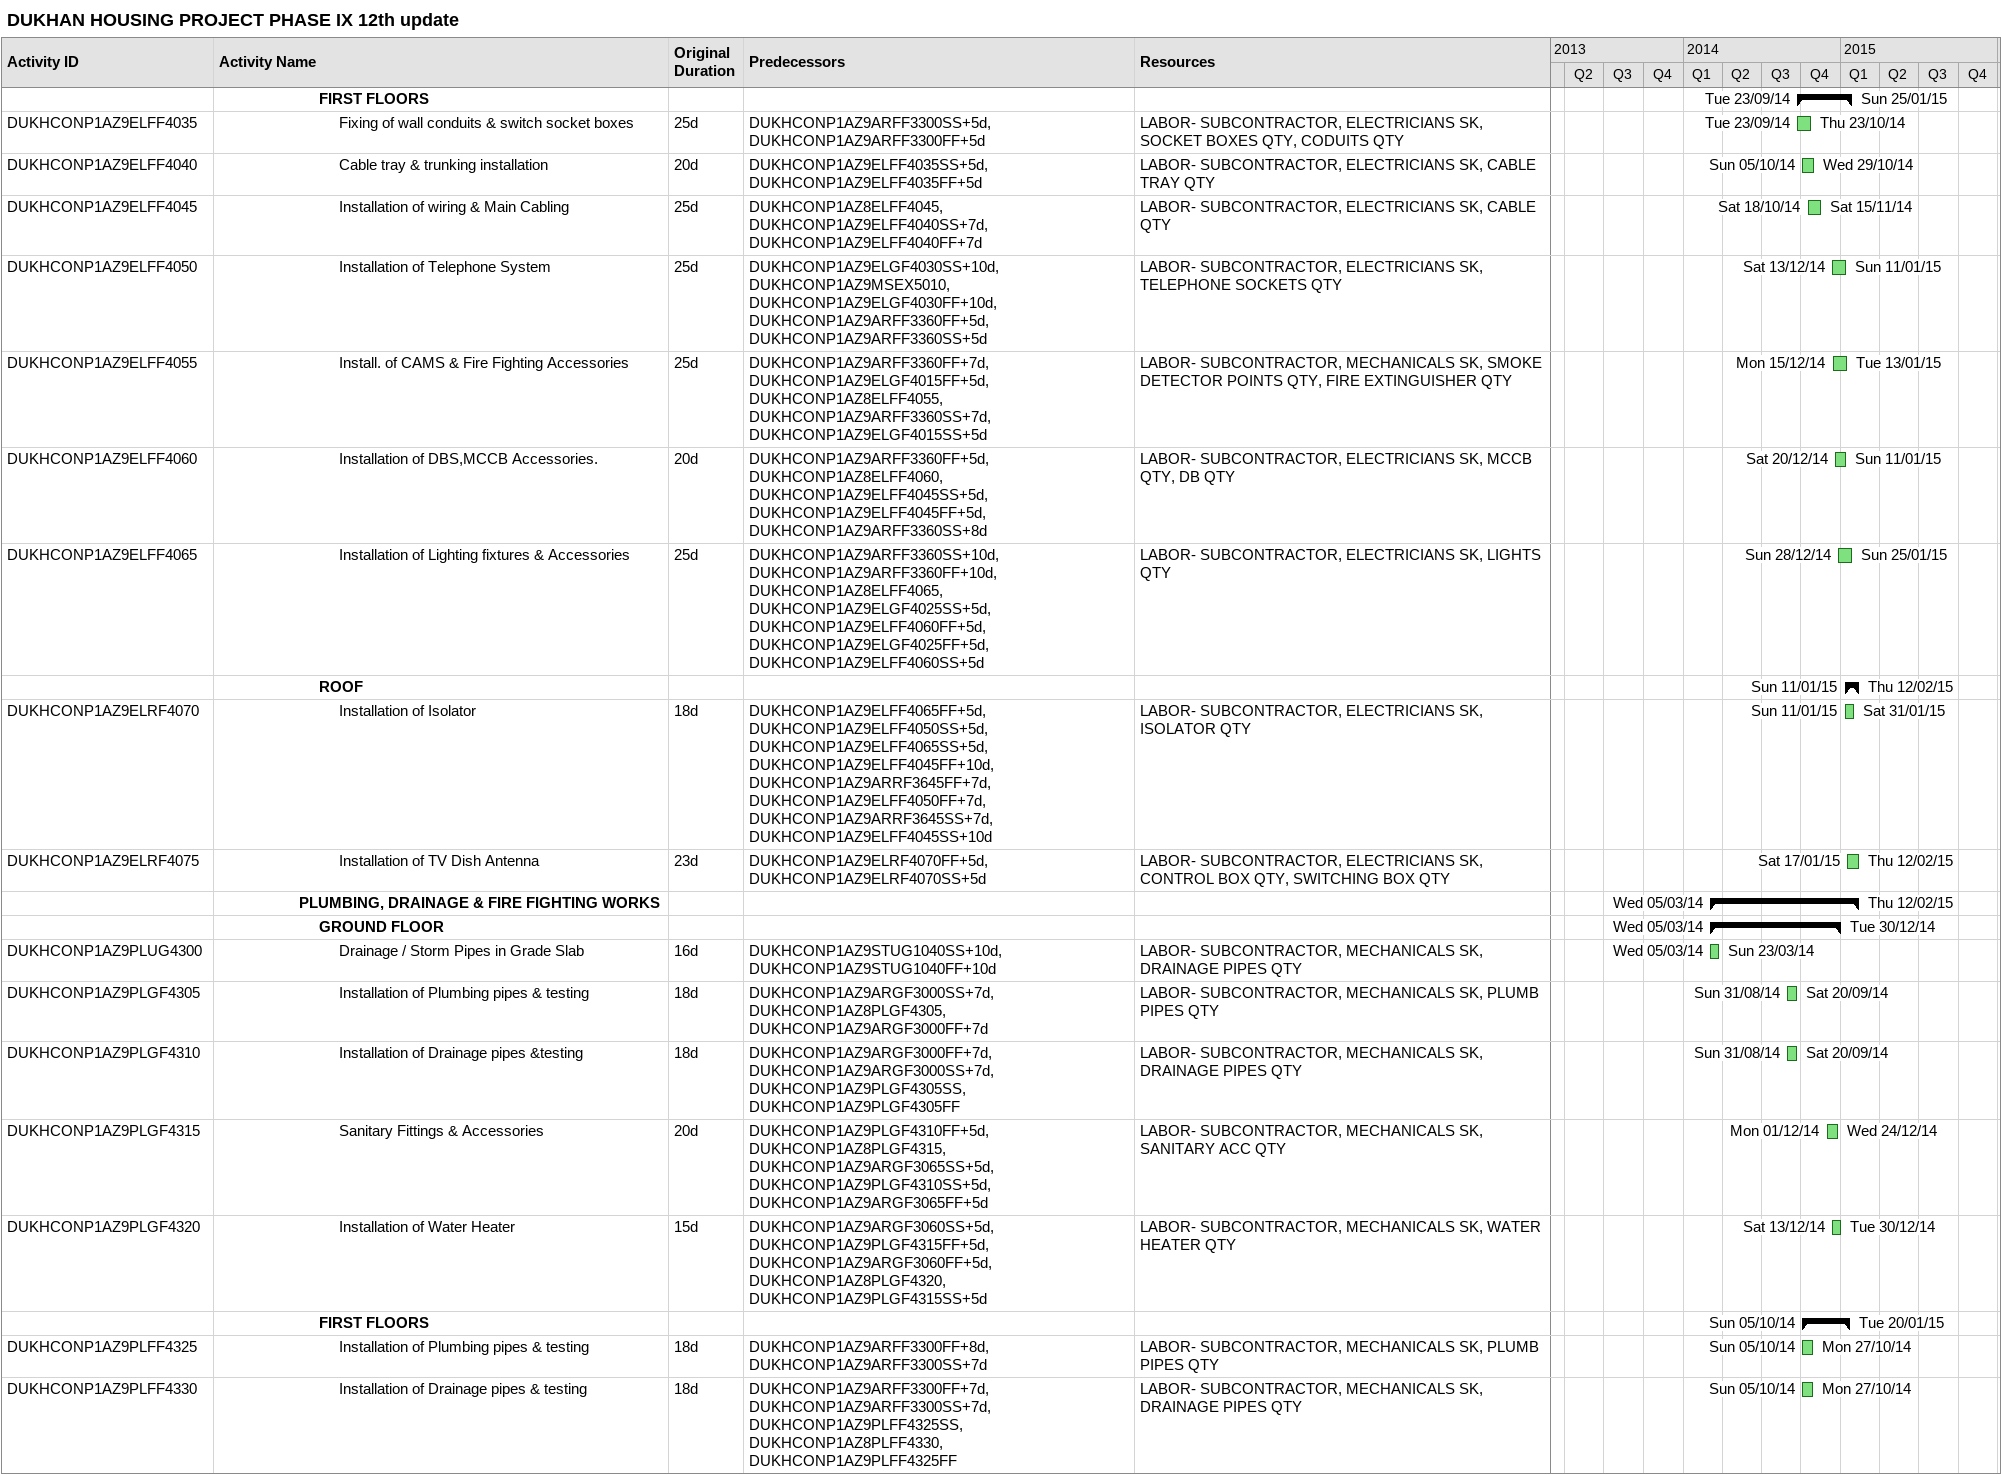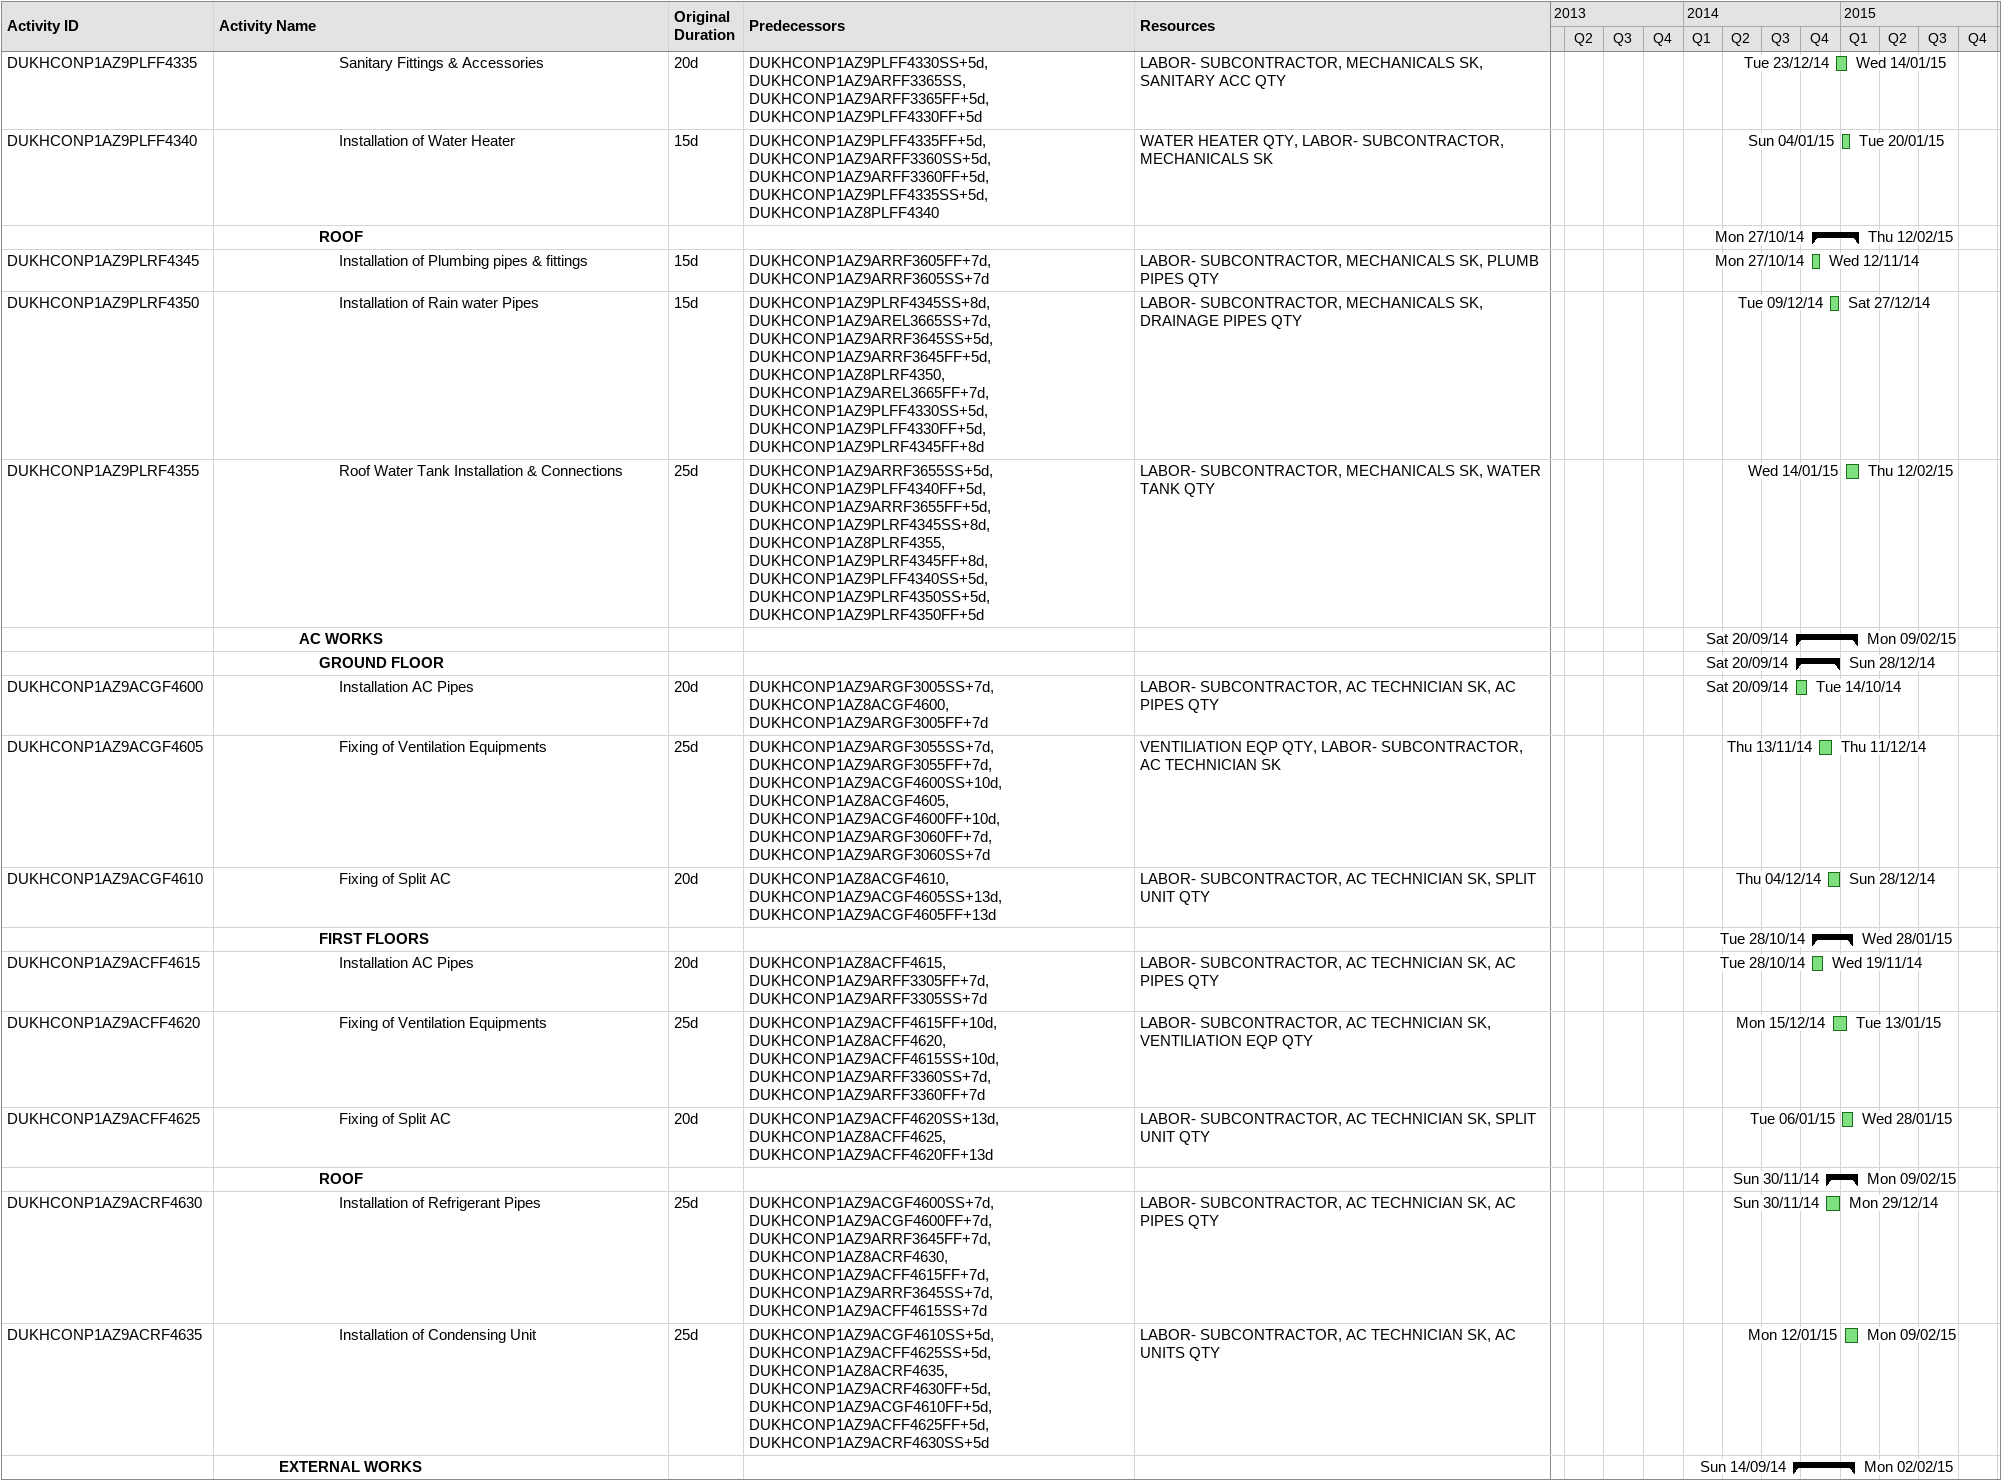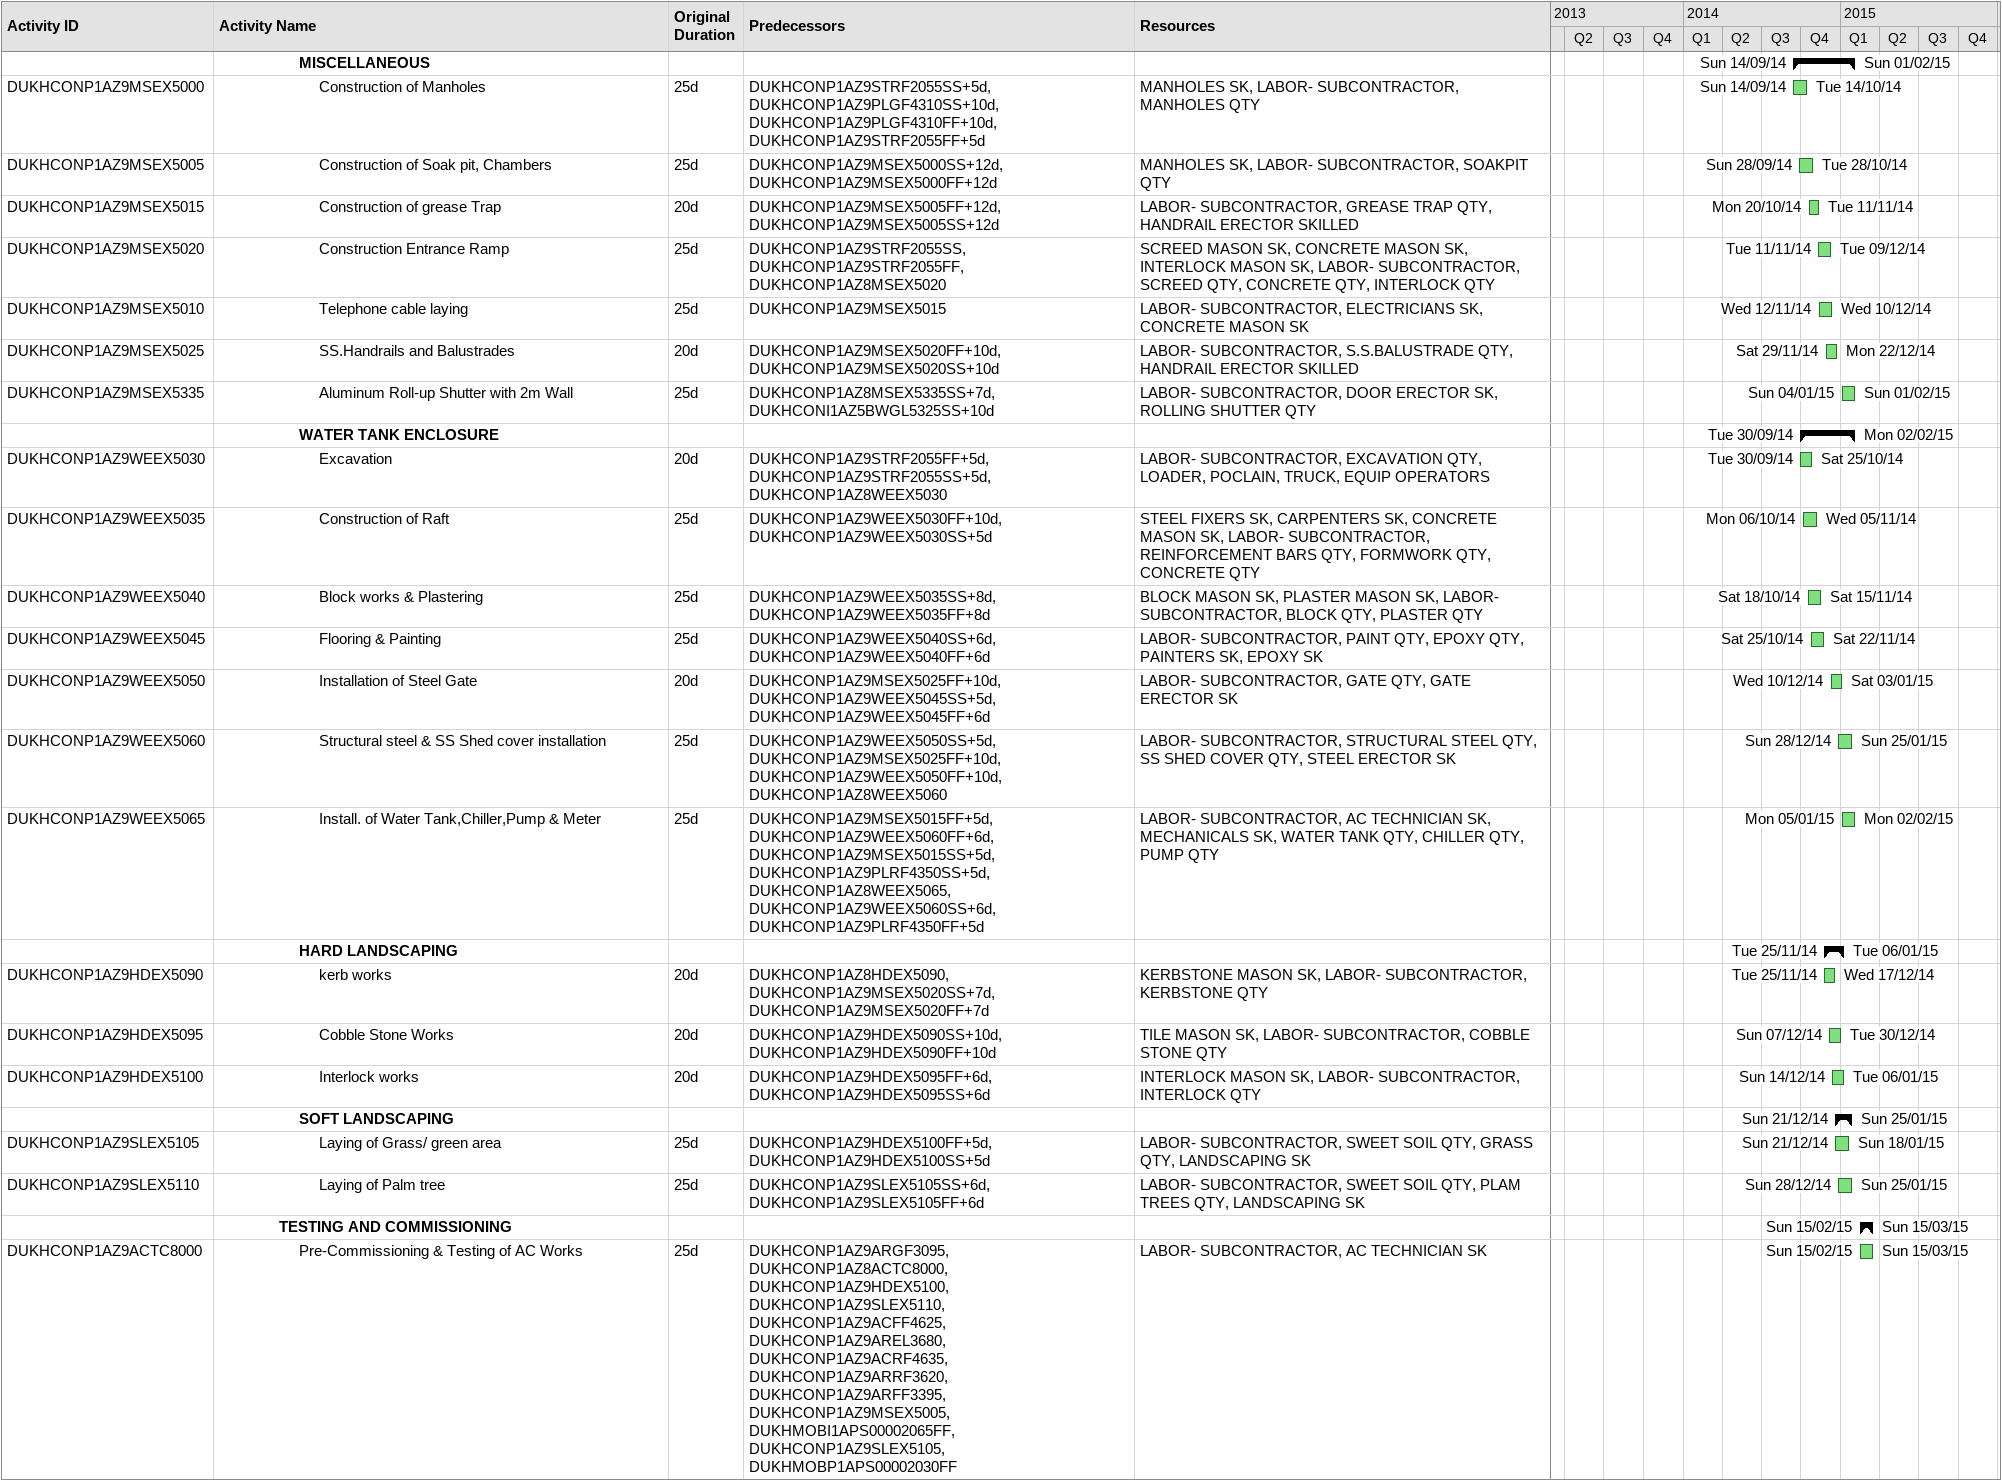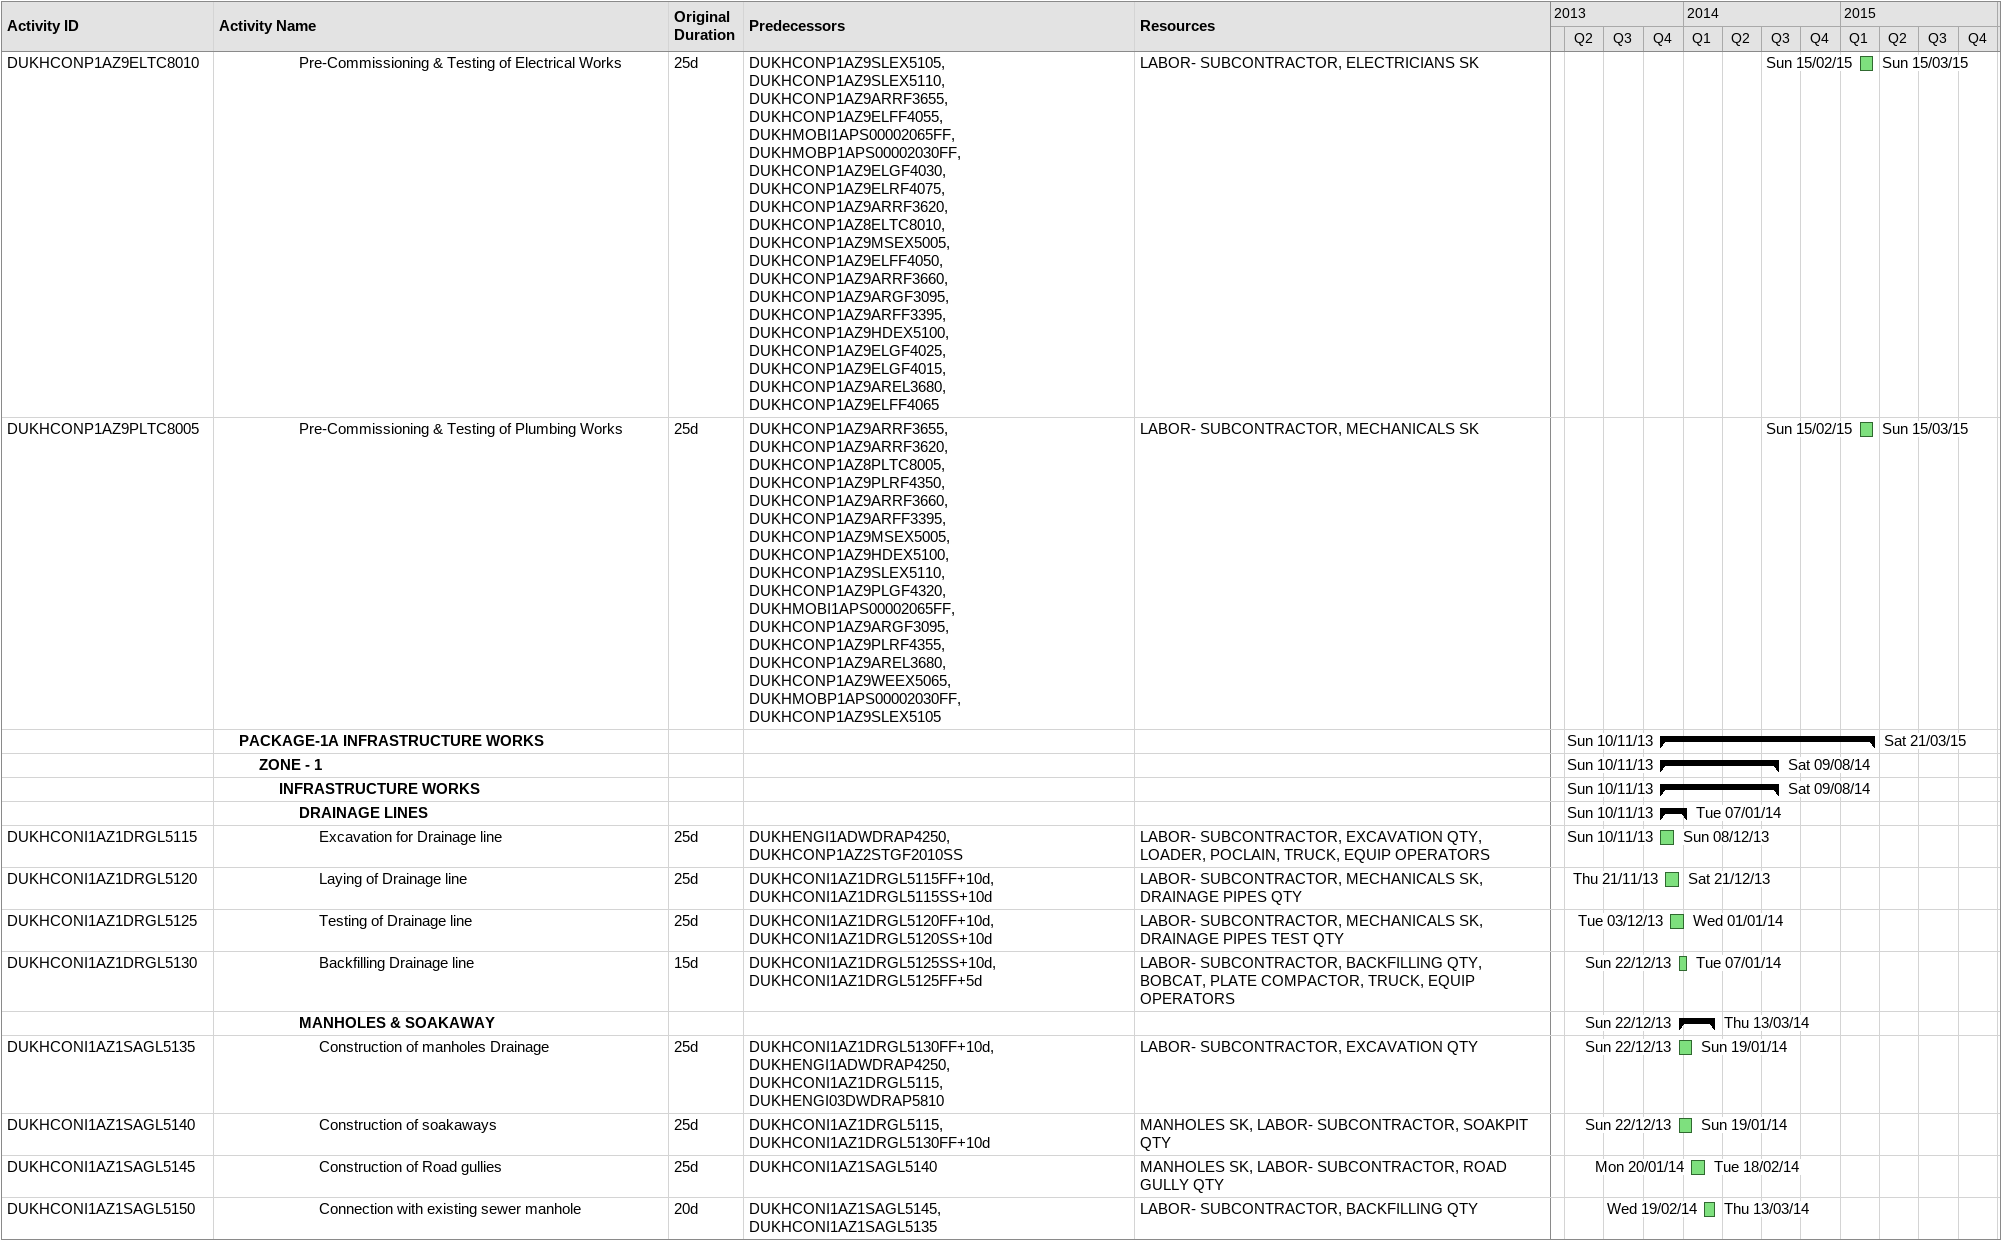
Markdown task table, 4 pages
DUKHAN HOUSING PROJECT PHASE IX 12th update

| ID | Level | Task | Original duration | Start | Finish | Predecessors | Resources |
|---|---|---|---|---|---|---|---|
|  | 6 | **FIRST FLOORS** |  | 2014-09-23 | 2015-01-25 |  |  |
| DUKHCONP1AZ9ELFF4035 | 7 | Fixing of wall conduits & switch socket boxes | 25d | 2014-09-23 | 2014-10-23 | DUKHCONP1AZ9ARFF3300SS+5d, DUKHCONP1AZ9ARFF3300FF+5d | LABOR- SUBCONTRACTOR, ELECTRICIANS SK, SOCKET BOXES QTY, CODUITS QTY |
| DUKHCONP1AZ9ELFF4040 | 7 | Cable tray & trunking installation | 20d | 2014-10-05 | 2014-10-29 | DUKHCONP1AZ9ELFF4035SS+5d, DUKHCONP1AZ9ELFF4035FF+5d | LABOR- SUBCONTRACTOR, ELECTRICIANS SK, CABLE TRAY QTY |
| DUKHCONP1AZ9ELFF4045 | 7 | Installation of wiring & Main Cabling | 25d | 2014-10-18 | 2014-11-15 | DUKHCONP1AZ8ELFF4045, DUKHCONP1AZ9ELFF4040SS+7d, DUKHCONP1AZ9ELFF4040FF+7d | LABOR- SUBCONTRACTOR, ELECTRICIANS SK, CABLE QTY |
| DUKHCONP1AZ9ELFF4050 | 7 | Installation of Telephone System | 25d | 2014-12-13 | 2015-01-11 | DUKHCONP1AZ9ELGF4030SS+10d, DUKHCONP1AZ9MSEX5010, DUKHCONP1AZ9ELGF4030FF+10d, DUKHCONP1AZ9ARFF3360FF+5d, DUKHCONP1AZ9ARFF3360SS+5d | LABOR- SUBCONTRACTOR, ELECTRICIANS SK, TELEPHONE SOCKETS QTY |
| DUKHCONP1AZ9ELFF4055 | 7 | Install. of CAMS & Fire Fighting Accessories | 25d | 2014-12-15 | 2015-01-13 | DUKHCONP1AZ9ARFF3360FF+7d, DUKHCONP1AZ9ELGF4015FF+5d, DUKHCONP1AZ8ELFF4055, DUKHCONP1AZ9ARFF3360SS+7d, DUKHCONP1AZ9ELGF4015SS+5d | LABOR- SUBCONTRACTOR, MECHANICALS SK, SMOKE DETECTOR POINTS QTY, FIRE EXTINGUISHER QTY |
| DUKHCONP1AZ9ELFF4060 | 7 | Installation of DBS,MCCB Accessories. | 20d | 2014-12-20 | 2015-01-11 | DUKHCONP1AZ9ARFF3360FF+5d, DUKHCONP1AZ8ELFF4060, DUKHCONP1AZ9ELFF4045SS+5d, DUKHCONP1AZ9ELFF4045FF+5d, DUKHCONP1AZ9ARFF3360SS+8d | LABOR- SUBCONTRACTOR, ELECTRICIANS SK, MCCB QTY, DB QTY |
| DUKHCONP1AZ9ELFF4065 | 7 | Installation of Lighting fixtures & Accessories | 25d | 2014-12-28 | 2015-01-25 | DUKHCONP1AZ9ARFF3360SS+10d, DUKHCONP1AZ9ARFF3360FF+10d, DUKHCONP1AZ8ELFF4065, DUKHCONP1AZ9ELGF4025SS+5d, DUKHCONP1AZ9ELFF4060FF+5d, DUKHCONP1AZ9ELGF4025FF+5d, DUKHCONP1AZ9ELFF4060SS+5d | LABOR- SUBCONTRACTOR, ELECTRICIANS SK, LIGHTS QTY |
|  | 6 | **ROOF** |  | 2015-01-11 | 2015-02-12 |  |  |
| DUKHCONP1AZ9ELRF4070 | 7 | Installation of Isolator | 18d | 2015-01-11 | 2015-01-31 | DUKHCONP1AZ9ELFF4065FF+5d, DUKHCONP1AZ9ELFF4050SS+5d, DUKHCONP1AZ9ELFF4065SS+5d, DUKHCONP1AZ9ELFF4045FF+10d, DUKHCONP1AZ9ARRF3645FF+7d, DUKHCONP1AZ9ELFF4050FF+7d, DUKHCONP1AZ9ARRF3645SS+7d, DUKHCONP1AZ9ELFF4045SS+10d | LABOR- SUBCONTRACTOR, ELECTRICIANS SK, ISOLATOR QTY |
| DUKHCONP1AZ9ELRF4075 | 7 | Installation of TV Dish Antenna | 23d | 2015-01-17 | 2015-02-12 | DUKHCONP1AZ9ELRF4070FF+5d, DUKHCONP1AZ9ELRF4070SS+5d | LABOR- SUBCONTRACTOR, ELECTRICIANS SK, CONTROL BOX QTY, SWITCHING BOX QTY |
|  | 5 | **PLUMBING, DRAINAGE & FIRE FIGHTING WORKS** |  | 2014-03-05 | 2015-02-12 |  |  |
|  | 6 | **GROUND FLOOR** |  | 2014-03-05 | 2014-12-30 |  |  |
| DUKHCONP1AZ9PLUG4300 | 7 | Drainage / Storm Pipes in Grade Slab | 16d | 2014-03-05 | 2014-03-23 | DUKHCONP1AZ9STUG1040SS+10d, DUKHCONP1AZ9STUG1040FF+10d | LABOR- SUBCONTRACTOR, MECHANICALS SK, DRAINAGE PIPES QTY |
| DUKHCONP1AZ9PLGF4305 | 7 | Installation of Plumbing pipes & testing | 18d | 2014-08-31 | 2014-09-20 | DUKHCONP1AZ9ARGF3000SS+7d, DUKHCONP1AZ8PLGF4305, DUKHCONP1AZ9ARGF3000FF+7d | LABOR- SUBCONTRACTOR, MECHANICALS SK, PLUMB PIPES QTY |
| DUKHCONP1AZ9PLGF4310 | 7 | Installation of Drainage pipes &testing | 18d | 2014-08-31 | 2014-09-20 | DUKHCONP1AZ9ARGF3000FF+7d, DUKHCONP1AZ9ARGF3000SS+7d, DUKHCONP1AZ9PLGF4305SS, DUKHCONP1AZ9PLGF4305FF | LABOR- SUBCONTRACTOR, MECHANICALS SK, DRAINAGE PIPES QTY |
| DUKHCONP1AZ9PLGF4315 | 7 | Sanitary Fittings & Accessories | 20d | 2014-12-01 | 2014-12-24 | DUKHCONP1AZ9PLGF4310FF+5d, DUKHCONP1AZ8PLGF4315, DUKHCONP1AZ9ARGF3065SS+5d, DUKHCONP1AZ9PLGF4310SS+5d, DUKHCONP1AZ9ARGF3065FF+5d | LABOR- SUBCONTRACTOR, MECHANICALS SK, SANITARY ACC QTY |
| DUKHCONP1AZ9PLGF4320 | 7 | Installation of Water Heater | 15d | 2014-12-13 | 2014-12-30 | DUKHCONP1AZ9ARGF3060SS+5d, DUKHCONP1AZ9PLGF4315FF+5d, DUKHCONP1AZ9ARGF3060FF+5d, DUKHCONP1AZ8PLGF4320, DUKHCONP1AZ9PLGF4315SS+5d | LABOR- SUBCONTRACTOR, MECHANICALS SK, WATER HEATER QTY |
|  | 6 | **FIRST FLOORS** |  | 2014-10-05 | 2015-01-20 |  |  |
| DUKHCONP1AZ9PLFF4325 | 7 | Installation of Plumbing pipes & testing | 18d | 2014-10-05 | 2014-10-27 | DUKHCONP1AZ9ARFF3300FF+8d, DUKHCONP1AZ9ARFF3300SS+7d | LABOR- SUBCONTRACTOR, MECHANICALS SK, PLUMB PIPES QTY |
| DUKHCONP1AZ9PLFF4330 | 7 | Installation of Drainage pipes & testing | 18d | 2014-10-05 | 2014-10-27 | DUKHCONP1AZ9ARFF3300FF+7d, DUKHCONP1AZ9ARFF3300SS+7d, DUKHCONP1AZ9PLFF4325SS, DUKHCONP1AZ8PLFF4330, DUKHCONP1AZ9PLFF4325FF | LABOR- SUBCONTRACTOR, MECHANICALS SK, DRAINAGE PIPES QTY |
| DUKHCONP1AZ9PLFF4335 | 7 | Sanitary Fittings & Accessories | 20d | 2014-12-23 | 2015-01-14 | DUKHCONP1AZ9PLFF4330SS+5d, DUKHCONP1AZ9ARFF3365SS, DUKHCONP1AZ9ARFF3365FF+5d, DUKHCONP1AZ9PLFF4330FF+5d | LABOR- SUBCONTRACTOR, MECHANICALS SK, SANITARY ACC QTY |
| DUKHCONP1AZ9PLFF4340 | 7 | Installation of Water Heater | 15d | 2015-01-04 | 2015-01-20 | DUKHCONP1AZ9PLFF4335FF+5d, DUKHCONP1AZ9ARFF3360SS+5d, DUKHCONP1AZ9ARFF3360FF+5d, DUKHCONP1AZ9PLFF4335SS+5d, DUKHCONP1AZ8PLFF4340 | WATER HEATER QTY, LABOR- SUBCONTRACTOR, MECHANICALS SK |
|  | 6 | **ROOF** |  | 2014-10-27 | 2015-02-12 |  |  |
| DUKHCONP1AZ9PLRF4345 | 7 | Installation of Plumbing pipes & fittings | 15d | 2014-10-27 | 2014-11-12 | DUKHCONP1AZ9ARRF3605FF+7d, DUKHCONP1AZ9ARRF3605SS+7d | LABOR- SUBCONTRACTOR, MECHANICALS SK, PLUMB PIPES QTY |
| DUKHCONP1AZ9PLRF4350 | 7 | Installation of Rain water Pipes | 15d | 2014-12-09 | 2014-12-27 | DUKHCONP1AZ9PLRF4345SS+8d, DUKHCONP1AZ9AREL3665SS+7d, DUKHCONP1AZ9ARRF3645SS+5d, DUKHCONP1AZ9ARRF3645FF+5d, DUKHCONP1AZ8PLRF4350, DUKHCONP1AZ9AREL3665FF+7d, DUKHCONP1AZ9PLFF4330SS+5d, DUKHCONP1AZ9PLFF4330FF+5d, DUKHCONP1AZ9PLRF4345FF+8d | LABOR- SUBCONTRACTOR, MECHANICALS SK, DRAINAGE PIPES QTY |
| DUKHCONP1AZ9PLRF4355 | 7 | Roof Water Tank Installation & Connections | 25d | 2015-01-14 | 2015-02-12 | DUKHCONP1AZ9ARRF3655SS+5d, DUKHCONP1AZ9PLFF4340FF+5d, DUKHCONP1AZ9ARRF3655FF+5d, DUKHCONP1AZ9PLRF4345SS+8d, DUKHCONP1AZ8PLRF4355, DUKHCONP1AZ9PLRF4345FF+8d, DUKHCONP1AZ9PLFF4340SS+5d, DUKHCONP1AZ9PLRF4350SS+5d, DUKHCONP1AZ9PLRF4350FF+5d | LABOR- SUBCONTRACTOR, MECHANICALS SK, WATER TANK QTY |
|  | 5 | **AC WORKS** |  | 2014-09-20 | 2015-02-09 |  |  |
|  | 6 | **GROUND FLOOR** |  | 2014-09-20 | 2014-12-28 |  |  |
| DUKHCONP1AZ9ACGF4600 | 7 | Installation AC Pipes | 20d | 2014-09-20 | 2014-10-14 | DUKHCONP1AZ9ARGF3005SS+7d, DUKHCONP1AZ8ACGF4600, DUKHCONP1AZ9ARGF3005FF+7d | LABOR- SUBCONTRACTOR, AC TECHNICIAN SK, AC PIPES QTY |
| DUKHCONP1AZ9ACGF4605 | 7 | Fixing of Ventilation Equipments | 25d | 2014-11-13 | 2014-12-11 | DUKHCONP1AZ9ARGF3055SS+7d, DUKHCONP1AZ9ARGF3055FF+7d, DUKHCONP1AZ9ACGF4600SS+10d, DUKHCONP1AZ8ACGF4605, DUKHCONP1AZ9ACGF4600FF+10d, DUKHCONP1AZ9ARGF3060FF+7d, DUKHCONP1AZ9ARGF3060SS+7d | VENTILIATION EQP QTY, LABOR- SUBCONTRACTOR, AC TECHNICIAN SK |
| DUKHCONP1AZ9ACGF4610 | 7 | Fixing of Split AC | 20d | 2014-12-04 | 2014-12-28 | DUKHCONP1AZ8ACGF4610, DUKHCONP1AZ9ACGF4605SS+13d, DUKHCONP1AZ9ACGF4605FF+13d | LABOR- SUBCONTRACTOR, AC TECHNICIAN SK, SPLIT UNIT QTY |
|  | 6 | **FIRST FLOORS** |  | 2014-10-28 | 2015-01-28 |  |  |
| DUKHCONP1AZ9ACFF4615 | 7 | Installation AC Pipes | 20d | 2014-10-28 | 2014-11-19 | DUKHCONP1AZ8ACFF4615, DUKHCONP1AZ9ARFF3305FF+7d, DUKHCONP1AZ9ARFF3305SS+7d | LABOR- SUBCONTRACTOR, AC TECHNICIAN SK, AC PIPES QTY |
| DUKHCONP1AZ9ACFF4620 | 7 | Fixing of Ventilation Equipments | 25d | 2014-12-15 | 2015-01-13 | DUKHCONP1AZ9ACFF4615FF+10d, DUKHCONP1AZ8ACFF4620, DUKHCONP1AZ9ACFF4615SS+10d, DUKHCONP1AZ9ARFF3360SS+7d, DUKHCONP1AZ9ARFF3360FF+7d | LABOR- SUBCONTRACTOR, AC TECHNICIAN SK, VENTILIATION EQP QTY |
| DUKHCONP1AZ9ACFF4625 | 7 | Fixing of Split AC | 20d | 2015-01-06 | 2015-01-28 | DUKHCONP1AZ9ACFF4620SS+13d, DUKHCONP1AZ8ACFF4625, DUKHCONP1AZ9ACFF4620FF+13d | LABOR- SUBCONTRACTOR, AC TECHNICIAN SK, SPLIT UNIT QTY |
|  | 6 | **ROOF** |  | 2014-11-30 | 2015-02-09 |  |  |
| DUKHCONP1AZ9ACRF4630 | 7 | Installation of Refrigerant Pipes | 25d | 2014-11-30 | 2014-12-29 | DUKHCONP1AZ9ACGF4600SS+7d, DUKHCONP1AZ9ACGF4600FF+7d, DUKHCONP1AZ9ARRF3645FF+7d, DUKHCONP1AZ8ACRF4630, DUKHCONP1AZ9ACFF4615FF+7d, DUKHCONP1AZ9ARRF3645SS+7d, DUKHCONP1AZ9ACFF4615SS+7d | LABOR- SUBCONTRACTOR, AC TECHNICIAN SK, AC PIPES QTY |
| DUKHCONP1AZ9ACRF4635 | 7 | Installation of Condensing Unit | 25d | 2015-01-12 | 2015-02-09 | DUKHCONP1AZ9ACGF4610SS+5d, DUKHCONP1AZ9ACFF4625SS+5d, DUKHCONP1AZ8ACRF4635, DUKHCONP1AZ9ACRF4630FF+5d, DUKHCONP1AZ9ACGF4610FF+5d, DUKHCONP1AZ9ACFF4625FF+5d, DUKHCONP1AZ9ACRF4630SS+5d | LABOR- SUBCONTRACTOR, AC TECHNICIAN SK, AC UNITS QTY |
|  | 4 | **EXTERNAL WORKS** |  | 2014-09-14 | 2015-02-02 |  |  |
|  | 5 | **MISCELLANEOUS** |  | 2014-09-14 | 2015-02-01 |  |  |
| DUKHCONP1AZ9MSEX5000 | 6 | Construction of Manholes | 25d | 2014-09-14 | 2014-10-14 | DUKHCONP1AZ9STRF2055SS+5d, DUKHCONP1AZ9PLGF4310SS+10d, DUKHCONP1AZ9PLGF4310FF+10d, DUKHCONP1AZ9STRF2055FF+5d | MANHOLES SK, LABOR- SUBCONTRACTOR, MANHOLES QTY |
| DUKHCONP1AZ9MSEX5005 | 6 | Construction of Soak pit, Chambers | 25d | 2014-09-28 | 2014-10-28 | DUKHCONP1AZ9MSEX5000SS+12d, DUKHCONP1AZ9MSEX5000FF+12d | MANHOLES SK, LABOR- SUBCONTRACTOR, SOAKPIT QTY |
| DUKHCONP1AZ9MSEX5015 | 6 | Construction of grease Trap | 20d | 2014-10-20 | 2014-11-11 | DUKHCONP1AZ9MSEX5005FF+12d, DUKHCONP1AZ9MSEX5005SS+12d | LABOR- SUBCONTRACTOR, GREASE TRAP QTY, HANDRAIL ERECTOR SKILLED |
| DUKHCONP1AZ9MSEX5020 | 6 | Construction Entrance Ramp | 25d | 2014-11-11 | 2014-12-09 | DUKHCONP1AZ9STRF2055SS, DUKHCONP1AZ9STRF2055FF, DUKHCONP1AZ8MSEX5020 | SCREED MASON SK, CONCRETE MASON SK, INTERLOCK MASON SK, LABOR- SUBCONTRACTOR, SCREED QTY, CONCRETE QTY, INTERLOCK QTY |
| DUKHCONP1AZ9MSEX5010 | 6 | Telephone cable laying | 25d | 2014-11-12 | 2014-12-10 | DUKHCONP1AZ9MSEX5015 | LABOR- SUBCONTRACTOR, ELECTRICIANS SK, CONCRETE MASON SK |
| DUKHCONP1AZ9MSEX5025 | 6 | SS.Handrails and Balustrades | 20d | 2014-11-29 | 2014-12-22 | DUKHCONP1AZ9MSEX5020FF+10d, DUKHCONP1AZ9MSEX5020SS+10d | LABOR- SUBCONTRACTOR, S.S.BALUSTRADE QTY, HANDRAIL ERECTOR SKILLED |
| DUKHCONP1AZ9MSEX5335 | 6 | Aluminum Roll-up Shutter with 2m Wall | 25d | 2015-01-04 | 2015-02-01 | DUKHCONP1AZ8MSEX5335SS+7d, DUKHCONI1AZ5BWGL5325SS+10d | LABOR- SUBCONTRACTOR, DOOR ERECTOR SK, ROLLING SHUTTER QTY |
|  | 5 | **WATER TANK ENCLOSURE** |  | 2014-09-30 | 2015-02-02 |  |  |
| DUKHCONP1AZ9WEEX5030 | 6 | Excavation | 20d | 2014-09-30 | 2014-10-25 | DUKHCONP1AZ9STRF2055FF+5d, DUKHCONP1AZ9STRF2055SS+5d, DUKHCONP1AZ8WEEX5030 | LABOR- SUBCONTRACTOR, EXCAVATION QTY, LOADER, POCLAIN, TRUCK, EQUIP OPERATORS |
| DUKHCONP1AZ9WEEX5035 | 6 | Construction of Raft | 25d | 2014-10-06 | 2014-11-05 | DUKHCONP1AZ9WEEX5030FF+10d, DUKHCONP1AZ9WEEX5030SS+5d | STEEL FIXERS SK, CARPENTERS SK, CONCRETE MASON SK, LABOR- SUBCONTRACTOR, REINFORCEMENT BARS QTY, FORMWORK QTY, CONCRETE QTY |
| DUKHCONP1AZ9WEEX5040 | 6 | Block works & Plastering | 25d | 2014-10-18 | 2014-11-15 | DUKHCONP1AZ9WEEX5035SS+8d, DUKHCONP1AZ9WEEX5035FF+8d | BLOCK MASON SK, PLASTER MASON SK, LABOR- SUBCONTRACTOR, BLOCK QTY, PLASTER QTY |
| DUKHCONP1AZ9WEEX5045 | 6 | Flooring & Painting | 25d | 2014-10-25 | 2014-11-22 | DUKHCONP1AZ9WEEX5040SS+6d, DUKHCONP1AZ9WEEX5040FF+6d | LABOR- SUBCONTRACTOR, PAINT QTY, EPOXY QTY, PAINTERS SK, EPOXY SK |
| DUKHCONP1AZ9WEEX5050 | 6 | Installation of Steel Gate | 20d | 2014-12-10 | 2015-01-03 | DUKHCONP1AZ9MSEX5025FF+10d, DUKHCONP1AZ9WEEX5045SS+5d, DUKHCONP1AZ9WEEX5045FF+6d | LABOR- SUBCONTRACTOR, GATE QTY, GATE ERECTOR SK |
| DUKHCONP1AZ9WEEX5060 | 6 | Structural steel & SS Shed cover installation | 25d | 2014-12-28 | 2015-01-25 | DUKHCONP1AZ9WEEX5050SS+5d, DUKHCONP1AZ9MSEX5025FF+10d, DUKHCONP1AZ9WEEX5050FF+10d, DUKHCONP1AZ8WEEX5060 | LABOR- SUBCONTRACTOR, STRUCTURAL STEEL QTY, SS SHED COVER QTY, STEEL ERECTOR SK |
| DUKHCONP1AZ9WEEX5065 | 6 | Install. of Water Tank,Chiller,Pump & Meter | 25d | 2015-01-05 | 2015-02-02 | DUKHCONP1AZ9MSEX5015FF+5d, DUKHCONP1AZ9WEEX5060FF+6d, DUKHCONP1AZ9MSEX5015SS+5d, DUKHCONP1AZ9PLRF4350SS+5d, DUKHCONP1AZ8WEEX5065, DUKHCONP1AZ9WEEX5060SS+6d, DUKHCONP1AZ9PLRF4350FF+5d | LABOR- SUBCONTRACTOR, AC TECHNICIAN SK, MECHANICALS SK, WATER TANK QTY, CHILLER QTY, PUMP QTY |
|  | 5 | **HARD LANDSCAPING** |  | 2014-11-25 | 2015-01-06 |  |  |
| DUKHCONP1AZ9HDEX5090 | 6 | kerb works | 20d | 2014-11-25 | 2014-12-17 | DUKHCONP1AZ8HDEX5090, DUKHCONP1AZ9MSEX5020SS+7d, DUKHCONP1AZ9MSEX5020FF+7d | KERBSTONE MASON SK, LABOR- SUBCONTRACTOR, KERBSTONE QTY |
| DUKHCONP1AZ9HDEX5095 | 6 | Cobble Stone Works | 20d | 2014-12-07 | 2014-12-30 | DUKHCONP1AZ9HDEX5090SS+10d, DUKHCONP1AZ9HDEX5090FF+10d | TILE MASON SK, LABOR- SUBCONTRACTOR, COBBLE STONE QTY |
| DUKHCONP1AZ9HDEX5100 | 6 | Interlock works | 20d | 2014-12-14 | 2015-01-06 | DUKHCONP1AZ9HDEX5095FF+6d, DUKHCONP1AZ9HDEX5095SS+6d | INTERLOCK MASON SK, LABOR- SUBCONTRACTOR, INTERLOCK QTY |
|  | 5 | **SOFT LANDSCAPING** |  | 2014-12-21 | 2015-01-25 |  |  |
| DUKHCONP1AZ9SLEX5105 | 6 | Laying of Grass/ green area | 25d | 2014-12-21 | 2015-01-18 | DUKHCONP1AZ9HDEX5100FF+5d, DUKHCONP1AZ9HDEX5100SS+5d | LABOR- SUBCONTRACTOR, SWEET SOIL QTY, GRASS QTY, LANDSCAPING SK |
| DUKHCONP1AZ9SLEX5110 | 6 | Laying of Palm tree | 25d | 2014-12-28 | 2015-01-25 | DUKHCONP1AZ9SLEX5105SS+6d, DUKHCONP1AZ9SLEX5105FF+6d | LABOR- SUBCONTRACTOR, SWEET SOIL QTY, PLAM TREES QTY, LANDSCAPING SK |
|  | 4 | **TESTING AND COMMISSIONING** |  | 2015-02-15 | 2015-03-15 |  |  |
| DUKHCONP1AZ9ACTC8000 | 5 | Pre-Commissioning & Testing of AC Works | 25d | 2015-02-15 | 2015-03-15 | DUKHCONP1AZ9ARGF3095, DUKHCONP1AZ8ACTC8000, DUKHCONP1AZ9HDEX5100, DUKHCONP1AZ9SLEX5110, DUKHCONP1AZ9ACFF4625, DUKHCONP1AZ9AREL3680, DUKHCONP1AZ9ACRF4635, DUKHCONP1AZ9ARRF3620, DUKHCONP1AZ9ARFF3395, DUKHCONP1AZ9MSEX5005, DUKHMOBI1APS00002065FF, DUKHCONP1AZ9SLEX5105, DUKHMOBP1APS00002030FF | LABOR- SUBCONTRACTOR, AC TECHNICIAN SK |
| DUKHCONP1AZ9ELTC8010 | 5 | Pre-Commissioning & Testing of Electrical Works | 25d | 2015-02-15 | 2015-03-15 | DUKHCONP1AZ9SLEX5105, DUKHCONP1AZ9SLEX5110, DUKHCONP1AZ9ARRF3655, DUKHCONP1AZ9ELFF4055, DUKHMOBI1APS00002065FF, DUKHMOBP1APS00002030FF, DUKHCONP1AZ9ELGF4030, DUKHCONP1AZ9ELRF4075, DUKHCONP1AZ9ARRF3620, DUKHCONP1AZ8ELTC8010, DUKHCONP1AZ9MSEX5005, DUKHCONP1AZ9ELFF4050, DUKHCONP1AZ9ARRF3660, DUKHCONP1AZ9ARGF3095, DUKHCONP1AZ9ARFF3395, DUKHCONP1AZ9HDEX5100, DUKHCONP1AZ9ELGF4025, DUKHCONP1AZ9ELGF4015, DUKHCONP1AZ9AREL3680, DUKHCONP1AZ9ELFF4065 | LABOR- SUBCONTRACTOR, ELECTRICIANS SK |
| DUKHCONP1AZ9PLTC8005 | 5 | Pre-Commissioning & Testing of Plumbing Works | 25d | 2015-02-15 | 2015-03-15 | DUKHCONP1AZ9ARRF3655, DUKHCONP1AZ9ARRF3620, DUKHCONP1AZ8PLTC8005, DUKHCONP1AZ9PLRF4350, DUKHCONP1AZ9ARRF3660, DUKHCONP1AZ9ARFF3395, DUKHCONP1AZ9MSEX5005, DUKHCONP1AZ9HDEX5100, DUKHCONP1AZ9SLEX5110, DUKHCONP1AZ9PLGF4320, DUKHMOBI1APS00002065FF, DUKHCONP1AZ9ARGF3095, DUKHCONP1AZ9PLRF4355, DUKHCONP1AZ9AREL3680, DUKHCONP1AZ9WEEX5065, DUKHMOBP1APS00002030FF, DUKHCONP1AZ9SLEX5105 | LABOR- SUBCONTRACTOR, MECHANICALS SK |
|  | 2 | **PACKAGE-1A INFRASTRUCTURE WORKS** |  | 2013-11-10 | 2015-03-21 |  |  |
|  | 3 | **ZONE - 1** |  | 2013-11-10 | 2014-08-09 |  |  |
|  | 4 | **INFRASTRUCTURE WORKS** |  | 2013-11-10 | 2014-08-09 |  |  |
|  | 5 | **DRAINAGE LINES** |  | 2013-11-10 | 2014-01-07 |  |  |
| DUKHCONI1AZ1DRGL5115 | 6 | Excavation for Drainage line | 25d | 2013-11-10 | 2013-12-08 | DUKHENGI1ADWDRAP4250, DUKHCONP1AZ2STGF2010SS | LABOR- SUBCONTRACTOR, EXCAVATION QTY, LOADER, POCLAIN, TRUCK, EQUIP OPERATORS |
| DUKHCONI1AZ1DRGL5120 | 6 | Laying of Drainage line | 25d | 2013-11-21 | 2013-12-21 | DUKHCONI1AZ1DRGL5115FF+10d, DUKHCONI1AZ1DRGL5115SS+10d | LABOR- SUBCONTRACTOR, MECHANICALS SK, DRAINAGE PIPES QTY |
| DUKHCONI1AZ1DRGL5125 | 6 | Testing of Drainage line | 25d | 2013-12-03 | 2014-01-01 | DUKHCONI1AZ1DRGL5120FF+10d, DUKHCONI1AZ1DRGL5120SS+10d | LABOR- SUBCONTRACTOR, MECHANICALS SK, DRAINAGE PIPES TEST QTY |
| DUKHCONI1AZ1DRGL5130 | 6 | Backfilling Drainage line | 15d | 2013-12-22 | 2014-01-07 | DUKHCONI1AZ1DRGL5125SS+10d, DUKHCONI1AZ1DRGL5125FF+5d | LABOR- SUBCONTRACTOR, BACKFILLING QTY, BOBCAT, PLATE COMPACTOR, TRUCK, EQUIP OPERATORS |
|  | 5 | **MANHOLES & SOAKAWAY** |  | 2013-12-22 | 2014-03-13 |  |  |
| DUKHCONI1AZ1SAGL5135 | 6 | Construction of manholes Drainage | 25d | 2013-12-22 | 2014-01-19 | DUKHCONI1AZ1DRGL5130FF+10d, DUKHENGI1ADWDRAP4250, DUKHCONI1AZ1DRGL5115, DUKHENGI03DWDRAP5810 | LABOR- SUBCONTRACTOR, EXCAVATION QTY |
| DUKHCONI1AZ1SAGL5140 | 6 | Construction of soakaways | 25d | 2013-12-22 | 2014-01-19 | DUKHCONI1AZ1DRGL5115, DUKHCONI1AZ1DRGL5130FF+10d | MANHOLES SK, LABOR- SUBCONTRACTOR, SOAKPIT QTY |
| DUKHCONI1AZ1SAGL5145 | 6 | Construction of Road gullies | 25d | 2014-01-20 | 2014-02-18 | DUKHCONI1AZ1SAGL5140 | MANHOLES SK, LABOR- SUBCONTRACTOR, ROAD GULLY QTY |
| DUKHCONI1AZ1SAGL5150 | 6 | Connection with existing sewer manhole | 20d | 2014-02-19 | 2014-03-13 | DUKHCONI1AZ1SAGL5145, DUKHCONI1AZ1SAGL5135 | LABOR- SUBCONTRACTOR, BACKFILLING QTY |
